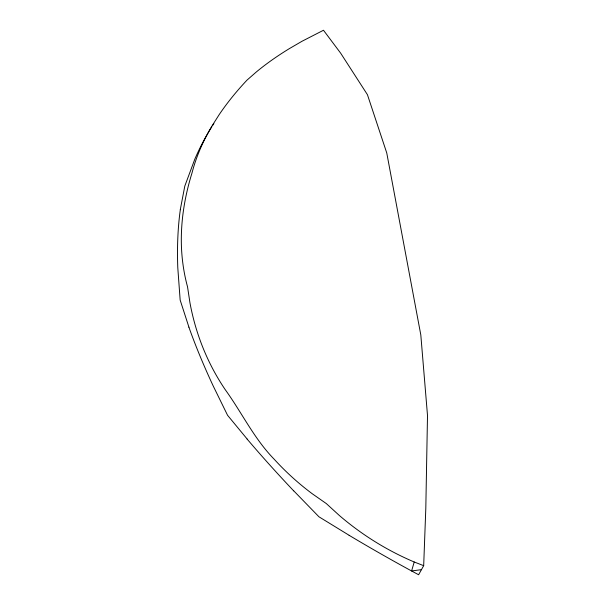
<?xml version="1.0" encoding="UTF-8"?>
<svg xmlns="http://www.w3.org/2000/svg" width="605" height="605" viewBox="0 0 605 605"><rect width="100%" height="100%" fill="white"/><g stroke="black" fill="none" stroke-linecap="round" stroke-linejoin="round"><path stroke-width="0.91" d="M423.681 565.675L425.807 508.442L427.501 415.461L420.808 334.905L386.754 152.959L367.432 94.683L340.675 53.195L323.486 30.25L302.077 41.231L289.44 48.574A286.029 129.583 -9.8 0 0 256.354 71.942L247.037 80.094A290.196 174.754 -20.8 0 0 219.328 114.406L211.909 126.097A288.774 173.892 -20.8 0 0 191.974 173.083C184.631 196.678 180.608 221.392 181.417 246.144A289.908 217.959 -30.6 0 0 187.535 286.838L189.94 302.712A286.21 251.892 -38.9 0 0 203.182 348.283A286.082 251.778 -38.9 0 0 225.204 389.62C241.856 412.64 254.153 438.791 274.269 459.308A287.072 277.589 -44.6 0 0 312.248 493.748L326.299 503.564L339.36 515.498A287.662 287.496 10.2 0 0 382.587 546.202A284.902 284.728 10.2 0 0 414.221 561.992L423.681 565.675L418.607 574.75L411.597 570.976A270.367 41.216 29.6 0 1 349.13 535.319M180.275 209.708L184.797 186.106L194.802 159.206A270.39 156.982 83.9 0 1 211.894 126.695M414.221 561.992L411.597 570.976L421.466 569.645M349.168 535.312L318.948 516.791L293.743 490.852M247.211 439.101L227.563 415.28L213.3 386.171A270.382 75.648 58.8 0 1 188.889 327.154M188.926 327.184L180.161 300.08L177.787 267.69A270.344 114.504 72.4 0 1 180.313 209.761M212.877 125.167A270.39 156.982 83.9 0 1 213.875 123.654M293.682 490.859A270.344 51.062 45.2 0 1 247.105 439.064"/></g></svg>
